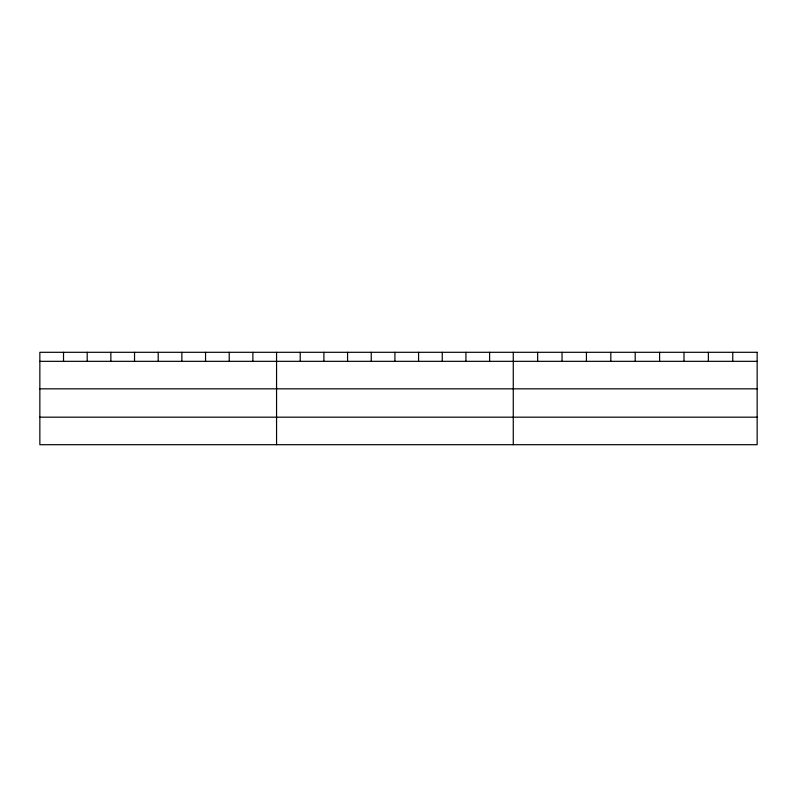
<?xml version="1.0" encoding="UTF-8"?>
<svg xmlns="http://www.w3.org/2000/svg" width="797" height="797" viewBox="0 0 797 797"><rect width="100%" height="100%" fill="white"/><g stroke="black" fill="none" stroke-linecap="round" stroke-linejoin="round"><path stroke-width="1.2" d="M39.85 361.33L757.15 361.33M39.85 388.836L757.15 388.836M39.85 417.18L757.15 417.18M732.762 352.304L732.762 361.33M708.374 352.304L708.374 361.33M683.985 352.304L683.985 361.33M659.597 352.304L659.597 361.33M635.209 352.304L635.209 361.33M610.821 352.304L610.821 361.33M586.433 352.304L586.433 361.33M562.044 352.304L562.044 361.33M537.656 352.304L537.656 361.33M513.268 352.304L513.268 444.696M489.597 352.304L489.597 361.33M465.926 352.304L465.926 361.33M442.255 352.304L442.255 361.33M418.584 352.304L418.584 361.33M394.913 352.304L394.913 361.33M371.243 352.304L371.243 361.33M347.572 352.304L347.572 361.33M323.901 352.304L323.901 361.33M300.23 352.304L300.23 361.33M276.559 352.304L276.559 444.696M252.888 352.304L252.888 361.33M229.217 352.304L229.217 361.33M205.546 352.304L205.546 361.33M181.875 352.304L181.875 361.33M158.204 352.304L158.204 361.33M134.534 352.304L134.534 361.33M110.863 352.304L110.863 361.33M87.192 352.304L87.192 361.33M63.521 352.304L63.521 361.33M757.15 352.304L39.85 352.304L39.85 444.696L757.15 444.696L757.15 352.304"/></g></svg>
